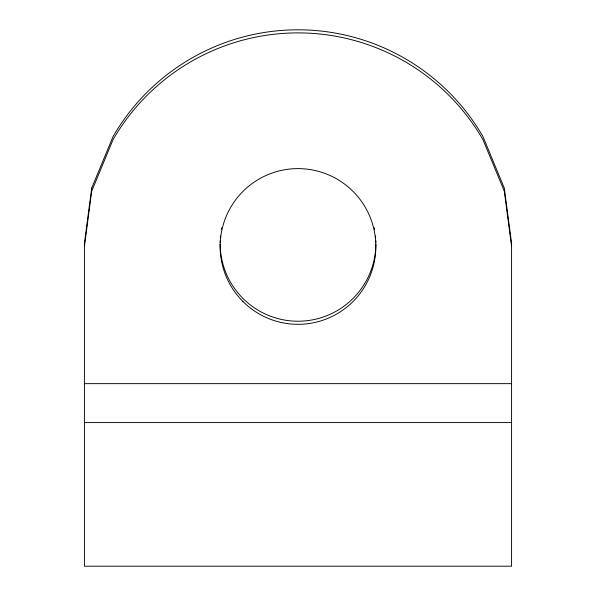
<?xml version="1.0" encoding="UTF-8"?>
<svg xmlns="http://www.w3.org/2000/svg" width="596" height="596" viewBox="0 0 596 596"><rect width="100%" height="100%" fill="white"/><g stroke="black" fill="none" stroke-linecap="round" stroke-linejoin="round"><path stroke-width="0.89" d="M84.423 246.468L91.702 191.189L113.039 139.68A213.577 213.577 0 0 1 482.961 139.68L504.298 191.189L511.577 246.468M84.423 383.645L511.577 383.645M84.423 422.579L511.577 422.579M375.853 244.293A77.86 77.86 0 0 1 298 321.229A77.86 77.86 0 0 1 220.148 244.293M220.148 242.46A77.86 77.86 0 0 1 220.192 240.613M220.341 237.841A77.86 77.86 0 0 1 220.498 235.986M221.384 229.535A77.86 77.86 0 0 1 221.734 227.709M374.266 227.709A77.86 77.86 0 0 1 374.616 229.535M375.502 235.986A77.86 77.86 0 0 1 375.659 237.841M375.808 240.613A77.86 77.86 0 0 1 375.853 242.46M91.702 188.098L84.423 243.377L84.423 566.2L511.577 566.2L511.577 243.377L504.298 188.098L482.961 136.588A213.577 213.577 0 0 0 113.039 136.588L91.702 188.098M242.945 301.516A77.86 77.86 0 0 0 373.2 266.613A77.86 77.86 0 0 0 277.848 171.261A77.86 77.86 0 0 0 242.945 301.516"/></g></svg>
